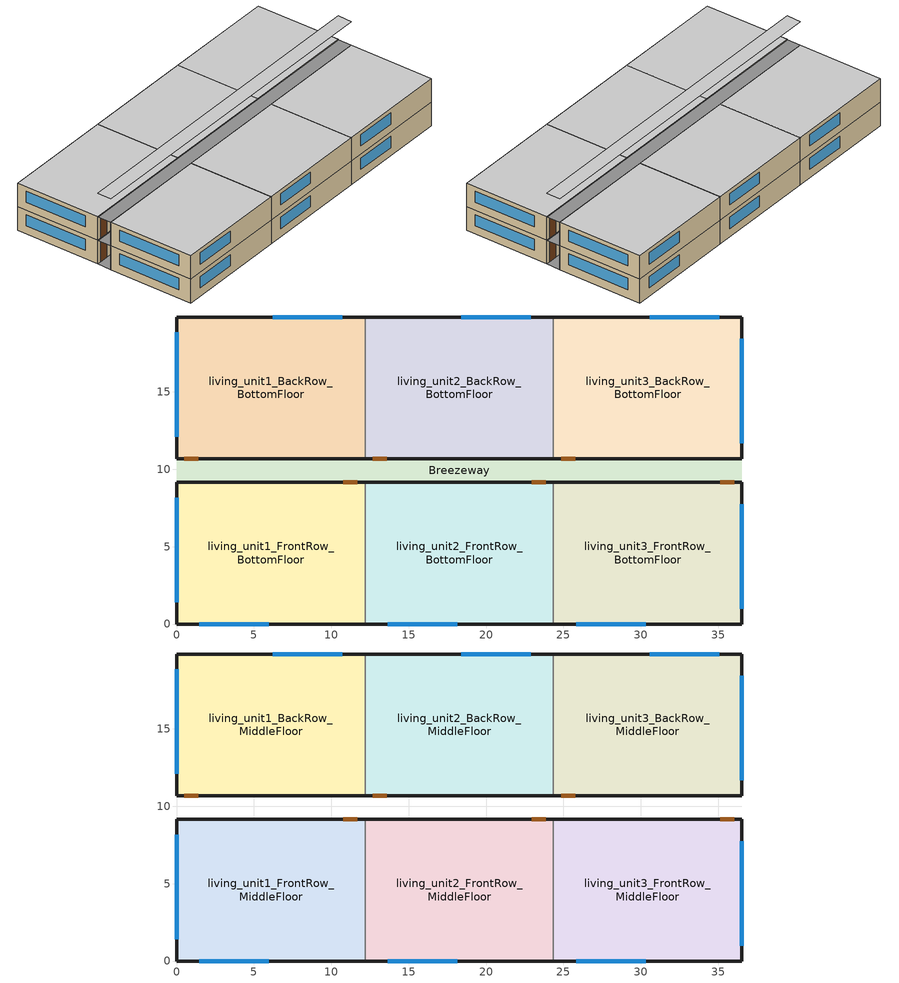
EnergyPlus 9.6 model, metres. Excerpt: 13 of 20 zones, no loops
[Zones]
living_unit1_FrontRow_BottomFloor
 floor outside (Exterior Floor): 12.18,0 0,0 0,9.16 12.18,9.16 z0.15
 wall outside (Exterior Wall): 12.18,9.16 0,9.16 0,0 12.18,0 z0.15:2.74
 wall to living_unit2_FrontRow_BottomFloor (interiorwall): 12.18,0 12.18,9.16 z0.15:2.74
 window (Exterior Window): 1.46,0 5.96,0 / 0,8.16 0,1.41 z1.07:2.29
 door (Exterior Door): 11.68,9.16 10.76,9.16 z0.15:2.29
living_unit2_FrontRow_BottomFloor
 floor outside (Exterior Floor): 24.36,0 12.18,0 12.18,9.16 24.36,9.16 z0.15
 wall outside (Exterior Wall): 12.18,0 24.36,0 / 24.36,9.16 12.18,9.16 z0.15:2.74
 wall to living_unit3_FrontRow_BottomFloor (interiorwall): 24.36,0 24.36,9.16 z0.15:2.74
 window (Exterior Window): 13.64,0 18.14,0 z1.07:2.29
 door (Exterior Door): 23.86,9.16 22.94,9.16 z0.15:2.29
living_unit3_FrontRow_BottomFloor
 floor outside (Exterior Floor): 36.54,0 24.36,0 24.36,9.16 36.54,9.16 z0.15
 wall outside (Exterior Wall): 24.36,0 36.54,0 36.54,9.16 24.36,9.16 z0.15:2.74
 window (Exterior Window): 36.54,1 36.54,7.75 / 25.82,0 30.32,0 z1.07:2.29
 door (Exterior Door): 36.04,9.16 35.12,9.16 z0.15:2.29
living_unit1_BackRow_BottomFloor
 floor outside (Exterior Floor): 12.18,10.68 0,10.68 0,19.84 12.18,19.84 z0.15
 wall outside (Exterior Wall): 12.18,19.84 0,19.84 0,10.68 12.18,10.68 z0.15:2.74
 wall to living_unit2_BackRow_BottomFloor (interiorwall): 12.18,10.68 12.18,19.84 z0.15:2.74
 window (Exterior Window): 10.72,19.84 6.22,19.84 / 0,18.84 0,12.09 z1.07:2.29
 door (Exterior Door): 0.5,10.68 1.41,10.68 z0.15:2.29
living_unit2_BackRow_BottomFloor
 floor outside (Exterior Floor): 24.36,10.68 12.18,10.68 12.18,19.84 24.36,19.84 z0.15
 wall outside (Exterior Wall): 12.18,10.68 24.36,10.68 / 24.36,19.84 12.18,19.84 z0.15:2.74
 wall to living_unit3_BackRow_BottomFloor (interiorwall): 24.36,10.68 24.36,19.84 z0.15:2.74
 window (Exterior Window): 22.9,19.84 18.4,19.84 z1.07:2.29
 door (Exterior Door): 12.68,10.68 13.59,10.68 z0.15:2.29
living_unit3_BackRow_BottomFloor
 floor outside (Exterior Floor): 36.54,10.68 24.36,10.68 24.36,19.84 36.54,19.84 z0.15
 wall outside (Exterior Wall): 24.36,10.68 36.54,10.68 36.54,19.84 24.36,19.84 z0.15:2.74
 window (Exterior Window): 36.54,11.68 36.54,18.43 / 35.08,19.84 30.58,19.84 z1.07:2.29
 door (Exterior Door): 24.86,10.68 25.77,10.68 z0.15:2.29
Breezeway
 floor outside (Exterior Floor): 36.54,9.16 0,9.16 0,10.68 36.54,10.68 z0.15; 36.54,9.16 0,9.16 0,10.68 36.54,10.68 z2.74; 36.54,9.16 0,9.16 0,10.68 36.54,10.68 z5.33
 ceiling to attic (Interior Ceiling): 0,9.16 36.54,9.16 36.54,10.68 0,10.68 z7.92
living_unit1_FrontRow_MiddleFloor
 floor to living_unit1_FrontRow_BottomFloor (ceiling-floor-layer): 12.18,0 0,0 0,9.16 12.18,9.16 z2.74
 wall outside (Exterior Wall): 12.18,9.16 0,9.16 0,0 12.18,0 z2.74:5.33
 wall to living_unit2_FrontRow_MiddleFloor (interiorwall): 12.18,0 12.18,9.16 z2.74:5.33
 window (Exterior Window): 1.46,0 5.96,0 / 0,8.16 0,1.41 z3.66:4.88
 door (Exterior Door): 11.68,9.16 10.76,9.16 z2.74:4.88
 ceiling to living_unit1_FrontRow_TopFloor (ceiling-floor-layer): 0,0 12.18,0 12.18,9.16 0,9.16 z5.33
living_unit2_FrontRow_MiddleFloor
 floor to living_unit2_FrontRow_BottomFloor (ceiling-floor-layer): 24.36,0 12.18,0 12.18,9.16 24.36,9.16 z2.74
 wall outside (Exterior Wall): 12.18,0 24.36,0 / 24.36,9.16 12.18,9.16 z2.74:5.33
 wall to living_unit3_FrontRow_MiddleFloor (interiorwall): 24.36,0 24.36,9.16 z2.74:5.33
 window (Exterior Window): 13.64,0 18.14,0 z3.66:4.88
 door (Exterior Door): 23.86,9.16 22.94,9.16 z2.74:4.88
 ceiling to living_unit2_FrontRow_TopFloor (ceiling-floor-layer): 12.18,0 24.36,0 24.36,9.16 12.18,9.16 z5.33
living_unit3_FrontRow_MiddleFloor
 floor to living_unit3_FrontRow_BottomFloor (ceiling-floor-layer): 36.54,0 24.36,0 24.36,9.16 36.54,9.16 z2.74
 wall outside (Exterior Wall): 24.36,0 36.54,0 36.54,9.16 24.36,9.16 z2.74:5.33
 window (Exterior Window): 36.54,1 36.54,7.75 / 25.82,0 30.32,0 z3.66:4.88
 door (Exterior Door): 36.04,9.16 35.12,9.16 z2.74:4.88
 ceiling to living_unit3_FrontRow_TopFloor (ceiling-floor-layer): 24.36,0 36.54,0 36.54,9.16 24.36,9.16 z5.33
living_unit1_BackRow_MiddleFloor
 floor to living_unit1_BackRow_BottomFloor (ceiling-floor-layer): 12.18,10.68 0,10.68 0,19.84 12.18,19.84 z2.74
 wall outside (Exterior Wall): 12.18,19.84 0,19.84 0,10.68 12.18,10.68 z2.74:5.33
 wall to living_unit2_BackRow_MiddleFloor (interiorwall): 12.18,10.68 12.18,19.84 z2.74:5.33
 window (Exterior Window): 10.72,19.84 6.22,19.84 / 0,18.84 0,12.09 z3.66:4.88
 door (Exterior Door): 0.5,10.68 1.41,10.68 z2.74:4.88
 ceiling to living_unit1_BackRow_TopFloor (ceiling-floor-layer): 0,10.68 12.18,10.68 12.18,19.84 0,19.84 z5.33
living_unit2_BackRow_MiddleFloor
 floor to living_unit2_BackRow_BottomFloor (ceiling-floor-layer): 24.36,10.68 12.18,10.68 12.18,19.84 24.36,19.84 z2.74
 wall outside (Exterior Wall): 12.18,10.68 24.36,10.68 / 24.36,19.84 12.18,19.84 z2.74:5.33
 wall to living_unit3_BackRow_MiddleFloor (interiorwall): 24.36,10.68 24.36,19.84 z2.74:5.33
 window (Exterior Window): 22.9,19.84 18.4,19.84 z3.66:4.88
 door (Exterior Door): 12.68,10.68 13.59,10.68 z2.74:4.88
 ceiling to living_unit2_BackRow_TopFloor (ceiling-floor-layer): 12.18,10.68 24.36,10.68 24.36,19.84 12.18,19.84 z5.33
living_unit3_BackRow_MiddleFloor
 floor to living_unit3_BackRow_BottomFloor (ceiling-floor-layer): 36.54,10.68 24.36,10.68 24.36,19.84 36.54,19.84 z2.74
 wall outside (Exterior Wall): 24.36,10.68 36.54,10.68 36.54,19.84 24.36,19.84 z2.74:5.33
 window (Exterior Window): 36.54,11.68 36.54,18.43 / 35.08,19.84 30.58,19.84 z3.66:4.88
 door (Exterior Door): 24.86,10.68 25.77,10.68 z2.74:4.88
 ceiling to living_unit3_BackRow_TopFloor (ceiling-floor-layer): 24.36,10.68 36.54,10.68 36.54,19.84 24.36,19.84 z5.33
[Building]
US+MF+CZ7+oilfurnace+slab+IECC_2021: North Axis=0; Terrain=Suburbs; Loads Convergence Tolerance Value=0.04; Temperature Convergence Tolerance Value=0.4; Solar Distribution=FullExterior; Maximum Number of Warmup Days=25; Minimum Number of Warmup Days=6
[Site:Location]
International Falls Intl Ap_MN_USA Design_Conditions: Latitude=48.57; Longitude=-93.4; Time Zone=-6; Elevation=359
[SizingPeriod:DesignDay] Day of Month=21; DryBulb Temperature Range Modifier Type=DefaultMultipliers; Humidity Condition Type=Wetbulb; Barometric Pressure=97086; Rain Indicator=No; Snow Indicator=No; Daylight Saving Time Indicator=No
Name | Month | Day Type | Maximum DryBulb Temperature | Daily DryBulb Temperature Range | Wetbulb or DewPoint at Maximum DryBulb | Wind Speed | Wind Direction | Solar Model Indicator | Sky Clearness | ASHRAE Clear Sky Optical Depth for Beam Irradiance taub | ASHRAE Clear Sky Optical Depth for Diffuse Irradiance taud
International Falls Intl Ap Ann Htg 99.6% Condns DB | 1 | WinterDesignDay | -32.7 | 0 | -32.7 | 2.4 | 210 | ASHRAEClearSky | 0
International Falls Intl Ap Ann Clg .4% Condns DB=>MWB | 7 | SummerDesignDay | 30.1 | 12.4 | 21.1 | 4.7 | 200 | ASHRAETau |  | 0.405 | 2.2
[Site:WaterMainsTemperature]
Calculation Method=Correlation; Annual Average Outdoor Air Temperature=3.29167; Maximum Difference In Monthly Average Outdoor Air Temperatures=36.6
[Material]
Name | Roughness | Thickness | Conductivity | Density | Specific Heat | Thermal Absorptance | Solar Absorptance | Visible Absorptance
sheathing_consol_layer | Rough | 0.031115 | 0.035329 | 20.1 | 1465.415
ceil_consol_layer | Rough | 0.566491 | 0.0617176 | 41.9286 | 776.251
floor_consol_layer | Rough | 0.000254 | 12.9895 | 55.074 | 916.9311
wall_consol_layer | Rough | 0.1397 | 0.057165 | 120.801 | 1036.26
syn_stucco | MediumSmooth | 0.003048 | 0.0865 | 400 | 878.64
Drywall_1/2in | MediumSmooth | 0.0127 | 0.16009 | 800.923 | 1087.84
OSB_5/8in | MediumSmooth | 0.015875 | 0.1163 | 544.627 | 1213.36
OSB_7/16in | MediumSmooth | 0.0111125 | 0.1163 | 544.627 | 1213.36
Plywood_3/4in | Rough | 0.01905 | 0.115458 | 544.68 | 674.54 | 0.9 | 0.7 | 0.7
Lumber_2x4 | Rough | 0.0890016 | 0.115458 | 512.64 | 767.58 | 0.9 | 0.7 | 0.7
Carpet_n_pad | MediumSmooth | 0.0254001 | 0.0601314 | 32.0369 | 836.8 | 0.9 | 0.7 | 0.7
door_const | Smooth | 0.0422696 | 0.0720096 | 512.64 | 767.58
[WindowMaterial:SimpleGlazingSystem]
Glass: UFactor=1.70358; Solar Heat Gain Coefficient=0.3344; Visible Transmittance=0.88
[WindowMaterial:Blind]
int_blind: Slat Orientation=Horizontal; Slat Width=0.025; Slat Separation=0.01875; Slat Thickness=0.001; Slat Angle=45; Slat Conductivity=221; Slat Beam Solar Transmittance=0; Front Side Slat Beam Solar Reflectance=0.5; Back Side Slat Beam Solar Reflectance=0.5; Slat Diffuse Solar Transmittance=0; Front Side Slat Diffuse Solar Reflectance=0.5; Back Side Slat Diffuse Solar Reflectance=0.5; Slat Beam Visible Transmittance=0; Front Side Slat Beam Visible Reflectance=0.5; Back Side Slat Beam Visible Reflectance=0.5; Slat Diffuse Visible Transmittance=0; Front Side Slat Diffuse Visible Reflectance=0.5; Back Side Slat Diffuse Visible Reflectance=0.5; Slat Infrared Hemispherical Transmittance=0; Front Side Slat Infrared Hemispherical Emissivity=0.9; Back Side Slat Infrared Hemispherical Emissivity=0.9; Blind to Glass Distance=0.05; Blind Top Opening Multiplier=0.5; Blind Bottom Opening Multiplier=0.5; Blind Left Side Opening Multiplier=0.5; Blind Right Side Opening Multiplier=0.5
[Construction]
Exterior Wall: syn_stucco, sheathing_consol_layer, OSB_7/16in, wall_consol_layer, Drywall_1/2in
ceiling-floor-layer: Lumber_2x4
Exterior Floor: floor_consol_layer, Plywood_3/4in, Carpet_n_pad
Interior Ceiling: ceil_consol_layer, Drywall_1/2in
interiorwall: Drywall_1/2in, OSB_5/8in, Drywall_1/2in
Exterior Window: Glass
Exterior Door: door_const
window_w_blinds: Glass, int_blind
[Zone] Multiplier=1
Breezeway; living_unit1_FrontRow_BottomFloor; living_unit2_FrontRow_BottomFloor; living_unit3_FrontRow_BottomFloor; living_unit1_BackRow_BottomFloor; living_unit2_BackRow_BottomFloor; living_unit3_BackRow_BottomFloor; living_unit1_FrontRow_MiddleFloor; living_unit2_FrontRow_MiddleFloor; living_unit3_FrontRow_MiddleFloor; living_unit1_BackRow_MiddleFloor; living_unit2_BackRow_MiddleFloor; living_unit3_BackRow_MiddleFloor
[WindowShadingControl] Shading Type=InteriorBlind; Construction with Shading=window_w_blinds; Shading Control Type=OnIfScheduleAllows; Schedule=shading_2012iecc; Shading Control Is Scheduled=Yes; Glare Control Is Active=No; Multiple Surface Control Type=Sequential
Name | Zone | Fenestration Surface 1 | Fenestration Surface 2 | Fenestration Surface 3
Shades-living_unit1_FRONTROW_BOTTOMFLOOR | LIVING_UNIT1_FRONTROW_BOTTOMFLOOR | Window_ldf_unit1_FrontRow_BottomFloor
Shades-living_unit2_FRONTROW_BOTTOMFLOOR | LIVING_UNIT2_FRONTROW_BOTTOMFLOOR | Window_ldf_unit2_FrontRow_BottomFloor
Shades-living_unit3_FRONTROW_BOTTOMFLOOR | LIVING_UNIT3_FRONTROW_BOTTOMFLOOR | Window_sdr_unit3_FrontRow_BottomFloor | Window_sdl_unit3_FrontRow_BottomFloor | Window_ldf_unit3_FrontRow_BottomFloor
Shades-living_unit1_BACKROW_BOTTOMFLOOR | LIVING_UNIT1_BACKROW_BOTTOMFLOOR | Window_ldb_unit1_BackRow_BottomFloor
Shades-living_unit2_BACKROW_BOTTOMFLOOR | LIVING_UNIT2_BACKROW_BOTTOMFLOOR | Window_ldb_unit2_BackRow_BottomFloor
Shades-living_unit3_BACKROW_BOTTOMFLOOR | LIVING_UNIT3_BACKROW_BOTTOMFLOOR | Window_sdr_unit3_BackRow_BottomFloor | Window_sdl_unit3_BackRow_BottomFloor | Window_ldb_unit3_BackRow_BottomFloor
Shades-living_unit1_FRONTROW_MIDDLEFLOOR | LIVING_UNIT1_FRONTROW_MIDDLEFLOOR | Window_ldf_unit1_FrontRow_MiddleFloor
Shades-living_unit2_FRONTROW_MIDDLEFLOOR | LIVING_UNIT2_FRONTROW_MIDDLEFLOOR | Window_ldf_unit2_FrontRow_MiddleFloor
Shades-living_unit3_FrontRow_MiddleFloor | LIVING_UNIT3_FrontRow_MiddleFloor | Window_sdr_unit3_FrontRow_MiddleFloor | Window_sdl_unit3_FrontRow_MiddleFloor | Window_ldf_unit3_FrontRow_MiddleFloor
Shades-living_unit1_BackRow_MiddleFloor | LIVING_UNIT1_BackRow_MiddleFloor | Window_ldb_unit1_BackRow_MiddleFloor
Shades-living_unit2_BackRow_MiddleFloor | LIVING_UNIT2_BackRow_MiddleFloor | Window_ldb_unit2_BackRow_MiddleFloor
Shades-living_unit3_BackRow_MiddleFloor | LIVING_UNIT3_BackRow_MiddleFloor | Window_sdr_unit3_BackRow_MiddleFloor | Window_sdl_unit3_BackRow_MiddleFloor | Window_ldb_unit3_BackRow_MiddleFloor
[Shading:Overhang] Height above Window or Door=0; Tilt Angle from WindowDoor=90; Left extension from WindowDoor Width=0; Right extension from WindowDoor Width=0; Depth=0.01
Name | Window or Door
Overhang_ldf_unit1_FrontRow_BottomFloor | Window_ldf_unit1_FrontRow_BottomFloor
Overhang_ldf_unit2_FrontRow_BottomFloor | Window_ldf_unit2_FrontRow_BottomFloor
Overhang_sdr_unit3_FrontRow_BottomFloor | Window_sdr_unit3_FrontRow_BottomFloor
Overhang_sdl_unit3_FrontRow_BottomFloor | Window_sdl_unit3_FrontRow_BottomFloor
Overhang_ldf_unit3_FrontRow_BottomFloor | Window_ldf_unit3_FrontRow_BottomFloor
Overhang_ldb_unit1_BackRow_BottomFloor | Window_ldb_unit1_BackRow_BottomFloor
Overhang_ldb_unit2_BackRow_BottomFloor | Window_ldb_unit2_BackRow_BottomFloor
Overhang_sdr_unit3_BackRow_BottomFloor | Window_sdr_unit3_BackRow_BottomFloor
Overhang_sdl_unit3_BackRow_BottomFloor | Window_sdl_unit3_BackRow_BottomFloor
Overhang_ldb_unit3_BackRow_BottomFloor | Window_ldb_unit3_BackRow_BottomFloor
Overhang_ldf_unit1_FrontRow_MiddleFloor | Window_ldf_unit1_FrontRow_MiddleFloor
Overhang_ldf_unit2_FrontRow_MiddleFloor | Window_ldf_unit2_FrontRow_MiddleFloor
Overhang_sdr_unit3_FrontRow_MiddleFloor | Window_sdr_unit3_FrontRow_MiddleFloor
Overhang_sdl_unit3_FrontRow_MiddleFloor | Window_sdl_unit3_FrontRow_MiddleFloor
Overhang_ldf_unit3_FrontRow_MiddleFloor | Window_ldf_unit3_FrontRow_MiddleFloor
Overhang_ldb_unit1_BackRow_MiddleFloor | Window_ldb_unit1_BackRow_MiddleFloor
Overhang_ldb_unit2_BackRow_MiddleFloor | Window_ldb_unit2_BackRow_MiddleFloor
Overhang_sdr_unit3_BackRow_MiddleFloor | Window_sdr_unit3_BackRow_MiddleFloor
Overhang_sdl_unit3_BackRow_MiddleFloor | Window_sdl_unit3_BackRow_MiddleFloor
Overhang_ldb_unit3_BackRow_MiddleFloor | Window_ldb_unit3_BackRow_MiddleFloor
Overhang_ldf_unit1_FrontRow_TopFloor | Window_ldf_unit1_FrontRow_TopFloor
Overhang_ldf_unit2_FrontRow_TopFloor | Window_ldf_unit2_FrontRow_TopFloor
Overhang_sdr_unit3_FrontRow_TopFloor | Window_sdr_unit3_FrontRow_TopFloor
Overhang_sdl_unit3_FrontRow_TopFloor | Window_sdl_unit3_FrontRow_TopFloor
Overhang_ldf_unit3_FrontRow_TopFloor | Window_ldf_unit3_FrontRow_TopFloor
Overhang_ldb_unit1_BackRow_TopFloor | Window_ldb_unit1_BackRow_TopFloor
Overhang_ldb_unit2_BackRow_TopFloor | Window_ldb_unit2_BackRow_TopFloor
Overhang_sdr_unit3_BackRow_TopFloor | Window_sdr_unit3_BackRow_TopFloor
Overhang_sdl_unit3_BackRow_TopFloor | Window_sdl_unit3_BackRow_TopFloor
Overhang_ldb_unit3_BackRow_TopFloor | Window_ldb_unit3_BackRow_TopFloor
[GroundHeatTransfer:Control]
gtp_control: Run Basement Preprocessor=no; Run Slab Preprocessor=yes
[GroundHeatTransfer:Slab:Materials]
NMAT Number of materials=2; ALBEDO Surface Albedo No Snow=0.16; ALBEDO Surface Albedo Snow=0.4; EPSLW Surface Emissivity No Snow=0.9; EPSLW Surface Emissivity Snow=0.9; Z0 Surface Roughness No Snow=0.75; Z0 Surface Roughness Snow=0.05; HIN Indoor HConv Downward Flow=6; HIN Indoor HConv Upward=9
[GroundHeatTransfer:Slab:MatlProps]
RHO Slab Material density=2300; RHO Soil Density=1200; CP Slab CP=650; CP Soil CP=1200; TCON Slab k=0.9; TCON Soil k=1
[GroundHeatTransfer:Slab:BoundConds]
EVTR Is surface evapotranspiration modeled=FALSE; FIXBC is the lower boundary at a fixed temperature=TRUE; TDEEPin=10; USRHflag Is the ground surface h specified by the user=FALSE
[GroundHeatTransfer:Slab:BldgProps]
IYRS Number of years to iterate=10; Shape Slab shape=0; HBLDG Building height=4; TIN1 January Indoor Average Temperature Setpoint=22.22; TIN2 February Indoor Average Temperature Setpoint=22.22; TIN3 March Indoor Average Temperature Setpoint=22.22; TIN4 April Indoor Average Temperature Setpoint=22.22; TIN5 May Indoor Average Temperature Setpoint=22.22; TIN6 June Indoor Average Temperature Setpoint=23.88; TIN7 July Indoor Average Temperature Setpoint=23.88; TIN8 August Indoor Average Temperature Setpoint=23.88; TIN9 September Indoor Average Temperature Setpoint=23.88; TIN10 October Indoor Average Temperature Setpoint=22.22; TIN11 November Indoor Average Temperature Setpoint=22.22; TIN12 December Indoor Average Temperature Setpoint=22.22; TINAmp Daily Indoor sine wave variation amplitude=0; ConvTol Convergence Tolerance=0.1
[GroundHeatTransfer:Slab:Insulation]
RINS R value of under slab insulation=0; DINS Width of strip of under slab insulation=0; RVINS R value of vertical insulation=1.761; ZVINS Depth of vertical insulation=0.6; IVINS Flag Is there vertical insulation=1
[GroundHeatTransfer:Slab:EquivalentSlab]
APRatio The area to perimeter ratio for this slab=2.61305; SLABDEPTH Thickness of slab on grade=0.1; CLEARANCE Distance from edge of slab to domain edge=15; ZCLEARANCE Distance from bottom of slab to domain bottom=15
[GroundHeatTransfer:Basement:SimParameters]
F Multiplier for the ADI solution=0.1; IYRS Maximum number of yearly iterations=15
[GroundHeatTransfer:Basement:MatlProps]
NMAT Number of materials in this domain=6; Density for Foundation Wall=2243; density for Floor Slab=2243; density for Ceiling=311; density for Soil=1500; density for Gravel=2000; density for Wood=449; Specific heat for foundation wall=880; Specific heat for floor slab=880; Specific heat for ceiling=1530; Specific heat for soil=840; Specific heat for gravel=720; Specific heat for wood=1530; Thermal conductivity for foundation wall=1.4; Thermal conductivity for floor slab=1.4; Thermal conductivity for ceiling=0.09; thermal conductivity for soil=1.1; thermal conductivity for gravel=1.9; thermal conductivity for wood=0.12
[GroundHeatTransfer:Basement:Insulation]
REXT R Value of any exterior insulation=1.761e-05; INSFULL Flag Is the wall fully insulated=True
[GroundHeatTransfer:Basement:SurfaceProps]
ALBEDO Surface albedo for No snow conditions=0.16; ALBEDO Surface albedo for snow conditions=0.4; EPSLN Surface emissivity No Snow=0.94; EPSLN Surface emissivity with Snow=0.86; VEGHT Surface roughness No snow conditions=6; VEGHT Surface roughness Snow conditions=0.25; PET Flag Potential evapotranspiration on=False
[GroundHeatTransfer:Basement:BldgData]
DWALL Wall thickness=0.2; DSLAB Floor slab thickness=0.243828; DGRAVXY Width of gravel pit beside basement wall=0.3; DGRAVZN Gravel depth extending above the floor slab=0.2; DGRAVZP Gravel depth below the floor slab=0.1
[GroundHeatTransfer:Basement:Interior]
COND Flag Is the basement conditioned=True; HIN Downward convection only heat transfer coefficient=0.92; HIN Upward convection only heat transfer coefficient=4.04; HIN Horizontal convection only heat transfer coefficient=3.08; HIN Downward combined convection and radiation heat transfer coefficient=6.13; HIN Upward combined convection and radiation heat transfer coefficient=9.26; HIN Horizontal combined convection and radiation heat transfer coefficient=8.29
[GroundHeatTransfer:Basement:ComBldg]
January average temperature=21; February average temperature=21; March average temperature=21; April average temperature=21; May average temperature=24; June average temperature=24; July average temperature=24; August average temperature=24; September average temperature=24; October average temperature=24; November average temperature=21; December average temperature=21; Daily variation sine wave amplitude=21
[GroundHeatTransfer:Basement:EquivSlab]
APRatio The area to perimeter ratio for this slab=2.61305; EquivSizing Flag=True
[GroundHeatTransfer:Basement:EquivAutoGrid]
CLEARANCE Distance from outside of wall to edge of 3D ground domain=15; SlabDepth Thickness of the floor slab=0.1; BaseDepth Depth of the basement wall below grade=1.21914
[People] Number of People Schedule=Occupancy; Number of People Calculation Method=People; Number of People=2; Fraction Radiant=0; Sensible Heat Fraction=autocalculate; Activity Level Schedule=activity_sch; Enable ASHRAE 55 Comfort Warnings=No; Mean Radiant Temperature Calculation Type=ZoneAveraged
Name | Zone or ZoneList or Space or SpaceList
people_unit1_FrontRow_BottomFloor | living_unit1_FrontRow_BottomFloor
people_unit2_FrontRow_BottomFloor | living_unit2_FrontRow_BottomFloor
people_unit3_FrontRow_BottomFloor | living_unit3_FrontRow_BottomFloor
people_unit1_BackRow_BottomFloor | living_unit1_BackRow_BottomFloor
people_unit2_BackRow_BottomFloor | living_unit2_BackRow_BottomFloor
people_unit3_BackRow_BottomFloor | living_unit3_BackRow_BottomFloor
people_unit1_FrontRow_MiddleFloor | living_unit1_FrontRow_MiddleFloor
people_unit2_FrontRow_MiddleFloor | living_unit2_FrontRow_MiddleFloor
people_unit3_FrontRow_MiddleFloor | living_unit3_FrontRow_MiddleFloor
people_unit1_BackRow_MiddleFloor | living_unit1_BackRow_MiddleFloor
people_unit2_BackRow_MiddleFloor | living_unit2_BackRow_MiddleFloor
people_unit3_BackRow_MiddleFloor | living_unit3_BackRow_MiddleFloor
[Lights] Schedule=InteriorLightingHE; Design Level Calculation Method=Watts/Area; Return Air Fraction=0; Fraction Radiant=0.6; Fraction Visible=0.2; Fraction Replaceable=0
Name | Zone or ZoneList or Space or SpaceList | Watts per Zone Floor Area
Living Hardwired Lighting1_FrontRow_BottomFloor | living_unit1_FrontRow_BottomFloor | 1.26452
Living Plug-in Lighting1_FrontRow_BottomFloor | living_unit1_FrontRow_BottomFloor | 0.575035
Living Hardwired Lighting2_FrontRow_BottomFloor | living_unit2_FrontRow_BottomFloor | 1.26452
Living Plug-in Lighting2_FrontRow_BottomFloor | living_unit2_FrontRow_BottomFloor | 0.575035
Living Hardwired Lighting3_FrontRow_BottomFloor | living_unit3_FrontRow_BottomFloor | 1.26452
Living Plug-in Lighting3_FrontRow_BottomFloor | living_unit3_FrontRow_BottomFloor | 0.575035
Living Hardwired Lighting1_BackRow_BottomFloor | living_unit1_BackRow_BottomFloor | 1.26452
Living Plug-in Lighting1_BackRow_BottomFloor | living_unit1_BackRow_BottomFloor | 0.575035
Living Hardwired Lighting2_BackRow_BottomFloor | living_unit2_BackRow_BottomFloor | 1.26452
Living Plug-in Lighting2_BackRow_BottomFloor | living_unit2_BackRow_BottomFloor | 0.575035
Living Hardwired Lighting3_BackRow_BottomFloor | living_unit3_BackRow_BottomFloor | 1.26452
Living Plug-in Lighting3_BackRow_BottomFloor | living_unit3_BackRow_BottomFloor | 0.575035
Living Hardwired Lighting1_FrontRow_MiddleFloor | living_unit1_FrontRow_MiddleFloor | 1.26452
Living Plug-in Lighting1_FrontRow_MiddleFloor | living_unit1_FrontRow_MiddleFloor | 0.575035
Living Hardwired Lighting2_FrontRow_MiddleFloor | living_unit2_FrontRow_MiddleFloor | 1.26452
Living Plug-in Lighting2_FrontRow_MiddleFloor | living_unit2_FrontRow_MiddleFloor | 0.575035
Living Hardwired Lighting3_FrontRow_MiddleFloor | living_unit3_FrontRow_MiddleFloor | 1.26452
Living Plug-in Lighting3_FrontRow_MiddleFloor | living_unit3_FrontRow_MiddleFloor | 0.575035
Living Hardwired Lighting1_BackRow_MiddleFloor | living_unit1_BackRow_MiddleFloor | 1.26452
Living Plug-in Lighting1_BackRow_MiddleFloor | living_unit1_BackRow_MiddleFloor | 0.575035
Living Hardwired Lighting2_BackRow_MiddleFloor | living_unit2_BackRow_MiddleFloor | 1.26452
Living Plug-in Lighting2_BackRow_MiddleFloor | living_unit2_BackRow_MiddleFloor | 0.575035
Living Hardwired Lighting3_BackRow_MiddleFloor | living_unit3_BackRow_MiddleFloor | 1.26452
Living Plug-in Lighting3_BackRow_MiddleFloor | living_unit3_BackRow_MiddleFloor | 0.575035
[ElectricEquipment]
Name | Zone or ZoneList or Space or SpaceList | Schedule | Design Level Calculation Method | Design Level | Fraction Latent | Fraction Radiant | Fraction Lost | EndUse Subcategory | Watts per Zone Floor Area
dishwasher1_FrontRow_BottomFloor | living_unit1_FrontRow_BottomFloor | DishWasher | EquipmentLevel | 54.7543 | 0.15 | 0.6 | 0.25 | dishwasher
refrigerator1_FrontRow_BottomFloor | living_unit1_FrontRow_BottomFloor | Refrigerator | EquipmentLevel | 91.0576 | 0 | 1 | 0 | refrigerator
clotheswasher1_FrontRow_BottomFloor | living_unit1_FrontRow_BottomFloor | ClothesWasher | EquipmentLevel | 23.732 | 0 | 0.8 | 0.2 | clotheswasher
electric_dryer1_FrontRow_BottomFloor | living_unit1_FrontRow_BottomFloor | ClothesDryer | EquipmentLevel | 177.596 | 0.05 | 0.15 | 0.8 | electric_dryer
electric_range1_FrontRow_BottomFloor | living_unit1_FrontRow_BottomFloor | CookingRange | EquipmentLevel | 206.727 | 0.3 | 0.4 | 0.3 | electric_range
television1_FrontRow_BottomFloor | living_unit1_FrontRow_BottomFloor | InteriorLighting | EquipmentLevel | 0 | 0 | 1 | 0 | television
electric_mels1_FrontRow_BottomFloor | living_unit1_FrontRow_BottomFloor | MiscPlugLoad | EquipmentLevel | 440.553 | 0.06 | 0.69 | 0.25 | electric_mels
IECC_Adj1_FrontRow_BottomFloor | living_unit1_FrontRow_BottomFloor | MiscPlugLoad | Watts/Area |  | 0.062439 | 0.411909 | 0.251045 | IECC_adj | 0.262109
dishwasher2_FrontRow_BottomFloor | living_unit2_FrontRow_BottomFloor | DishWasher | EquipmentLevel | 54.7543 | 0.15 | 0.6 | 0.25 | dishwasher
refrigerator2_FrontRow_BottomFloor | living_unit2_FrontRow_BottomFloor | Refrigerator | EquipmentLevel | 91.0576 | 0 | 1 | 0 | refrigerator
clotheswasher2_FrontRow_BottomFloor | living_unit2_FrontRow_BottomFloor | ClothesWasher | EquipmentLevel | 23.732 | 0 | 0.8 | 0.2 | clotheswasher
electric_dryer2_FrontRow_BottomFloor | living_unit2_FrontRow_BottomFloor | ClothesDryer | EquipmentLevel | 177.596 | 0.05 | 0.15 | 0.8 | electric_dryer
electric_range2_FrontRow_BottomFloor | living_unit2_FrontRow_BottomFloor | CookingRange | EquipmentLevel | 206.727 | 0.3 | 0.4 | 0.3 | electric_range
television2_FrontRow_BottomFloor | living_unit2_FrontRow_BottomFloor | InteriorLighting | EquipmentLevel | 0 | 0 | 1 | 0 | television
electric_mels2_FrontRow_BottomFloor | living_unit2_FrontRow_BottomFloor | MiscPlugLoad | EquipmentLevel | 440.553 | 0.06 | 0.69 | 0.25 | electric_mels
IECC_Adj2_FrontRow_BottomFloor | living_unit2_FrontRow_BottomFloor | MiscPlugLoad | Watts/Area |  | 0.062439 | 0.411909 | 0.251045 | IECC_adj | 0.262109
dishwasher3_FrontRow_BottomFloor | living_unit3_FrontRow_BottomFloor | DishWasher | EquipmentLevel | 54.7543 | 0.15 | 0.6 | 0.25 | dishwasher
refrigerator3_FrontRow_BottomFloor | living_unit3_FrontRow_BottomFloor | Refrigerator | EquipmentLevel | 91.0576 | 0 | 1 | 0 | refrigerator
clotheswasher3_FrontRow_BottomFloor | living_unit3_FrontRow_BottomFloor | ClothesWasher | EquipmentLevel | 23.732 | 0 | 0.8 | 0.2 | clotheswasher
electric_dryer3_FrontRow_BottomFloor | living_unit3_FrontRow_BottomFloor | ClothesDryer | EquipmentLevel | 177.596 | 0.05 | 0.15 | 0.8 | electric_dryer
electric_range3_FrontRow_BottomFloor | living_unit3_FrontRow_BottomFloor | CookingRange | EquipmentLevel | 206.727 | 0.3 | 0.4 | 0.3 | electric_range
television3_FrontRow_BottomFloor | living_unit3_FrontRow_BottomFloor | InteriorLighting | EquipmentLevel | 0 | 0 | 1 | 0 | television
electric_mels3_FrontRow_BottomFloor | living_unit3_FrontRow_BottomFloor | MiscPlugLoad | EquipmentLevel | 440.553 | 0.06 | 0.69 | 0.25 | electric_mels
IECC_Adj3_FrontRow_BottomFloor | living_unit3_FrontRow_BottomFloor | MiscPlugLoad | Watts/Area |  | 0.062439 | 0.411909 | 0.251045 | IECC_adj | 0.262109
dishwasher1_BackRow_BottomFloor | living_unit1_BackRow_BottomFloor | DishWasher | EquipmentLevel | 54.7543 | 0.15 | 0.6 | 0.25 | dishwasher
refrigerator1_BackRow_BottomFloor | living_unit1_BackRow_BottomFloor | Refrigerator | EquipmentLevel | 91.0576 | 0 | 1 | 0 | refrigerator
clotheswasher1_BackRow_BottomFloor | living_unit1_BackRow_BottomFloor | ClothesWasher | EquipmentLevel | 23.732 | 0 | 0.8 | 0.2 | clotheswasher
electric_dryer1_BackRow_BottomFloor | living_unit1_BackRow_BottomFloor | ClothesDryer | EquipmentLevel | 177.596 | 0.05 | 0.15 | 0.8 | electric_dryer
electric_range1_BackRow_BottomFloor | living_unit1_BackRow_BottomFloor | CookingRange | EquipmentLevel | 206.727 | 0.3 | 0.4 | 0.3 | electric_range
television1_BackRow_BottomFloor | living_unit1_BackRow_BottomFloor | InteriorLighting | EquipmentLevel | 0 | 0 | 1 | 0 | television
electric_mels1_BackRow_BottomFloor | living_unit1_BackRow_BottomFloor | MiscPlugLoad | EquipmentLevel | 440.553 | 0.06 | 0.69 | 0.25 | electric_mels
IECC_Adj1_BackRow_BottomFloor | living_unit1_BackRow_BottomFloor | MiscPlugLoad | Watts/Area |  | 0.062439 | 0.411909 | 0.251045 | IECC_adj | 0.262109
dishwasher2_BackRow_BottomFloor | living_unit2_BackRow_BottomFloor | DishWasher | EquipmentLevel | 54.7543 | 0.15 | 0.6 | 0.25 | dishwasher
refrigerator2_BackRow_BottomFloor | living_unit2_BackRow_BottomFloor | Refrigerator | EquipmentLevel | 91.0576 | 0 | 1 | 0 | refrigerator
clotheswasher2_BackRow_BottomFloor | living_unit2_BackRow_BottomFloor | ClothesWasher | EquipmentLevel | 23.732 | 0 | 0.8 | 0.2 | clotheswasher
electric_dryer2_BackRow_BottomFloor | living_unit2_BackRow_BottomFloor | ClothesDryer | EquipmentLevel | 177.596 | 0.05 | 0.15 | 0.8 | electric_dryer
electric_range2_BackRow_BottomFloor | living_unit2_BackRow_BottomFloor | CookingRange | EquipmentLevel | 206.727 | 0.3 | 0.4 | 0.3 | electric_range
television2_BackRow_BottomFloor | living_unit2_BackRow_BottomFloor | InteriorLighting | EquipmentLevel | 0 | 0 | 1 | 0 | television
electric_mels2_BackRow_BottomFloor | living_unit2_BackRow_BottomFloor | MiscPlugLoad | EquipmentLevel | 440.553 | 0.06 | 0.69 | 0.25 | electric_mels
IECC_Adj2_BackRow_BottomFloor | living_unit2_BackRow_BottomFloor | MiscPlugLoad | Watts/Area |  | 0.062439 | 0.411909 | 0.251045 | IECC_adj | 0.262109
dishwasher3_BackRow_BottomFloor | living_unit3_BackRow_BottomFloor | DishWasher | EquipmentLevel | 54.7543 | 0.15 | 0.6 | 0.25 | dishwasher
refrigerator3_BackRow_BottomFloor | living_unit3_BackRow_BottomFloor | Refrigerator | EquipmentLevel | 91.0576 | 0 | 1 | 0 | refrigerator
clotheswasher3_BackRow_BottomFloor | living_unit3_BackRow_BottomFloor | ClothesWasher | EquipmentLevel | 23.732 | 0 | 0.8 | 0.2 | clotheswasher
electric_dryer3_BackRow_BottomFloor | living_unit3_BackRow_BottomFloor | ClothesDryer | EquipmentLevel | 177.596 | 0.05 | 0.15 | 0.8 | electric_dryer
electric_range3_BackRow_BottomFloor | living_unit3_BackRow_BottomFloor | CookingRange | EquipmentLevel | 206.727 | 0.3 | 0.4 | 0.3 | electric_range
television3_BackRow_BottomFloor | living_unit3_BackRow_BottomFloor | InteriorLighting | EquipmentLevel | 0 | 0 | 1 | 0 | television
electric_mels3_BackRow_BottomFloor | living_unit3_BackRow_BottomFloor | MiscPlugLoad | EquipmentLevel | 440.553 | 0.06 | 0.69 | 0.25 | electric_mels
IECC_Adj3_BackRow_BottomFloor | living_unit3_BackRow_BottomFloor | MiscPlugLoad | Watts/Area |  | 0.062439 | 0.411909 | 0.251045 | IECC_adj | 0.262109
dishwasher1_FrontRow_MiddleFloor | living_unit1_FrontRow_MiddleFloor | DishWasher | EquipmentLevel | 54.7543 | 0.15 | 0.6 | 0.25 | dishwasher
refrigerator1_FrontRow_MiddleFloor | living_unit1_FrontRow_MiddleFloor | Refrigerator | EquipmentLevel | 91.0576 | 0 | 1 | 0 | refrigerator
clotheswasher1_FrontRow_MiddleFloor | living_unit1_FrontRow_MiddleFloor | ClothesWasher | EquipmentLevel | 23.732 | 0 | 0.8 | 0.2 | clotheswasher
electric_dryer1_FrontRow_MiddleFloor | living_unit1_FrontRow_MiddleFloor | ClothesDryer | EquipmentLevel | 177.596 | 0.05 | 0.15 | 0.8 | electric_dryer
electric_range1_FrontRow_MiddleFloor | living_unit1_FrontRow_MiddleFloor | CookingRange | EquipmentLevel | 206.727 | 0.3 | 0.4 | 0.3 | electric_range
television1_FrontRow_MiddleFloor | living_unit1_FrontRow_MiddleFloor | InteriorLighting | EquipmentLevel | 0 | 0 | 1 | 0 | television
electric_mels1_FrontRow_MiddleFloor | living_unit1_FrontRow_MiddleFloor | MiscPlugLoad | EquipmentLevel | 440.553 | 0.06 | 0.69 | 0.25 | electric_mels
IECC_Adj1_FrontRow_MiddleFloor | living_unit1_FrontRow_MiddleFloor | MiscPlugLoad | Watts/Area |  | 0.062439 | 0.411909 | 0.251045 | IECC_adj | 0.262109
dishwasher2_FrontRow_MiddleFloor | living_unit2_FrontRow_MiddleFloor | DishWasher | EquipmentLevel | 54.7543 | 0.15 | 0.6 | 0.25 | dishwasher
refrigerator2_FrontRow_MiddleFloor | living_unit2_FrontRow_MiddleFloor | Refrigerator | EquipmentLevel | 91.0576 | 0 | 1 | 0 | refrigerator
clotheswasher2_FrontRow_MiddleFloor | living_unit2_FrontRow_MiddleFloor | ClothesWasher | EquipmentLevel | 23.732 | 0 | 0.8 | 0.2 | clotheswasher
electric_dryer2_FrontRow_MiddleFloor | living_unit2_FrontRow_MiddleFloor | ClothesDryer | EquipmentLevel | 177.596 | 0.05 | 0.15 | 0.8 | electric_dryer
electric_range2_FrontRow_MiddleFloor | living_unit2_FrontRow_MiddleFloor | CookingRange | EquipmentLevel | 206.727 | 0.3 | 0.4 | 0.3 | electric_range
television2_FrontRow_MiddleFloor | living_unit2_FrontRow_MiddleFloor | InteriorLighting | EquipmentLevel | 0 | 0 | 1 | 0 | television
electric_mels2_FrontRow_MiddleFloor | living_unit2_FrontRow_MiddleFloor | MiscPlugLoad | EquipmentLevel | 440.553 | 0.06 | 0.69 | 0.25 | electric_mels
IECC_Adj2_FrontRow_MiddleFloor | living_unit2_FrontRow_MiddleFloor | MiscPlugLoad | Watts/Area |  | 0.062439 | 0.411909 | 0.251045 | IECC_adj | 0.262109
dishwasher3_FrontRow_MiddleFloor | living_unit3_FrontRow_MiddleFloor | DishWasher | EquipmentLevel | 54.7543 | 0.15 | 0.6 | 0.25 | dishwasher
refrigerator3_FrontRow_MiddleFloor | living_unit3_FrontRow_MiddleFloor | Refrigerator | EquipmentLevel | 91.0576 | 0 | 1 | 0 | refrigerator
clotheswasher3_FrontRow_MiddleFloor | living_unit3_FrontRow_MiddleFloor | ClothesWasher | EquipmentLevel | 23.732 | 0 | 0.8 | 0.2 | clotheswasher
electric_dryer3_FrontRow_MiddleFloor | living_unit3_FrontRow_MiddleFloor | ClothesDryer | EquipmentLevel | 177.596 | 0.05 | 0.15 | 0.8 | electric_dryer
electric_range3_FrontRow_MiddleFloor | living_unit3_FrontRow_MiddleFloor | CookingRange | EquipmentLevel | 206.727 | 0.3 | 0.4 | 0.3 | electric_range
television3_FrontRow_MiddleFloor | living_unit3_FrontRow_MiddleFloor | InteriorLighting | EquipmentLevel | 0 | 0 | 1 | 0 | television
electric_mels3_FrontRow_MiddleFloor | living_unit3_FrontRow_MiddleFloor | MiscPlugLoad | EquipmentLevel | 440.553 | 0.06 | 0.69 | 0.25 | electric_mels
IECC_Adj3_FrontRow_MiddleFloor | living_unit3_FrontRow_MiddleFloor | MiscPlugLoad | Watts/Area |  | 0.062439 | 0.411909 | 0.251045 | IECC_adj | 0.262109
dishwasher1_BackRow_MiddleFloor | living_unit1_BackRow_MiddleFloor | DishWasher | EquipmentLevel | 54.7543 | 0.15 | 0.6 | 0.25 | dishwasher
refrigerator1_BackRow_MiddleFloor | living_unit1_BackRow_MiddleFloor | Refrigerator | EquipmentLevel | 91.0576 | 0 | 1 | 0 | refrigerator
clotheswasher1_BackRow_MiddleFloor | living_unit1_BackRow_MiddleFloor | ClothesWasher | EquipmentLevel | 23.732 | 0 | 0.8 | 0.2 | clotheswasher
electric_dryer1_BackRow_MiddleFloor | living_unit1_BackRow_MiddleFloor | ClothesDryer | EquipmentLevel | 177.596 | 0.05 | 0.15 | 0.8 | electric_dryer
electric_range1_BackRow_MiddleFloor | living_unit1_BackRow_MiddleFloor | CookingRange | EquipmentLevel | 206.727 | 0.3 | 0.4 | 0.3 | electric_range
television1_BackRow_MiddleFloor | living_unit1_BackRow_MiddleFloor | InteriorLighting | EquipmentLevel | 0 | 0 | 1 | 0 | television
electric_mels1_BackRow_MiddleFloor | living_unit1_BackRow_MiddleFloor | MiscPlugLoad | EquipmentLevel | 440.553 | 0.06 | 0.69 | 0.25 | electric_mels
IECC_Adj1_BackRow_MiddleFloor | living_unit1_BackRow_MiddleFloor | MiscPlugLoad | Watts/Area |  | 0.062439 | 0.411909 | 0.251045 | IECC_adj | 0.262109
dishwasher2_BackRow_MiddleFloor | living_unit2_BackRow_MiddleFloor | DishWasher | EquipmentLevel | 54.7543 | 0.15 | 0.6 | 0.25 | dishwasher
refrigerator2_BackRow_MiddleFloor | living_unit2_BackRow_MiddleFloor | Refrigerator | EquipmentLevel | 91.0576 | 0 | 1 | 0 | refrigerator
clotheswasher2_BackRow_MiddleFloor | living_unit2_BackRow_MiddleFloor | ClothesWasher | EquipmentLevel | 23.732 | 0 | 0.8 | 0.2 | clotheswasher
electric_dryer2_BackRow_MiddleFloor | living_unit2_BackRow_MiddleFloor | ClothesDryer | EquipmentLevel | 177.596 | 0.05 | 0.15 | 0.8 | electric_dryer
electric_range2_BackRow_MiddleFloor | living_unit2_BackRow_MiddleFloor | CookingRange | EquipmentLevel | 206.727 | 0.3 | 0.4 | 0.3 | electric_range
television2_BackRow_MiddleFloor | living_unit2_BackRow_MiddleFloor | InteriorLighting | EquipmentLevel | 0 | 0 | 1 | 0 | television
electric_mels2_BackRow_MiddleFloor | living_unit2_BackRow_MiddleFloor | MiscPlugLoad | EquipmentLevel | 440.553 | 0.06 | 0.69 | 0.25 | electric_mels
IECC_Adj2_BackRow_MiddleFloor | living_unit2_BackRow_MiddleFloor | MiscPlugLoad | Watts/Area |  | 0.062439 | 0.411909 | 0.251045 | IECC_adj | 0.262109
dishwasher3_BackRow_MiddleFloor | living_unit3_BackRow_MiddleFloor | DishWasher | EquipmentLevel | 54.7543 | 0.15 | 0.6 | 0.25 | dishwasher
refrigerator3_BackRow_MiddleFloor | living_unit3_BackRow_MiddleFloor | Refrigerator | EquipmentLevel | 91.0576 | 0 | 1 | 0 | refrigerator
clotheswasher3_BackRow_MiddleFloor | living_unit3_BackRow_MiddleFloor | ClothesWasher | EquipmentLevel | 23.732 | 0 | 0.8 | 0.2 | clotheswasher
electric_dryer3_BackRow_MiddleFloor | living_unit3_BackRow_MiddleFloor | ClothesDryer | EquipmentLevel | 177.596 | 0.05 | 0.15 | 0.8 | electric_dryer
electric_range3_BackRow_MiddleFloor | living_unit3_BackRow_MiddleFloor | CookingRange | EquipmentLevel | 206.727 | 0.3 | 0.4 | 0.3 | electric_range
television3_BackRow_MiddleFloor | living_unit3_BackRow_MiddleFloor | InteriorLighting | EquipmentLevel | 0 | 0 | 1 | 0 | television
electric_mels3_BackRow_MiddleFloor | living_unit3_BackRow_MiddleFloor | MiscPlugLoad | EquipmentLevel | 440.553 | 0.06 | 0.69 | 0.25 | electric_mels
IECC_Adj3_BackRow_MiddleFloor | living_unit3_BackRow_MiddleFloor | MiscPlugLoad | Watts/Area |  | 0.062439 | 0.411909 | 0.251045 | IECC_adj | 0.262109
[ZoneInfiltration:EffectiveLeakageArea] Schedule=always_avail; Stack Coefficient=0.00029; Wind Coefficient=0.000231
Name | Zone | Effective Air Leakage Area
Living_ShermanGrimsrud_unit1_FrontRow_BottomFloor | living_unit1_FrontRow_BottomFloor | 107.349
Living_ShermanGrimsrud_unit2_FrontRow_BottomFloor | living_unit2_FrontRow_BottomFloor | 94.527
Living_ShermanGrimsrud_unit3_FrontRow_BottomFloor | living_unit3_FrontRow_BottomFloor | 107.349
Living_ShermanGrimsrud_unit1_BackRow_BottomFloor | living_unit1_BackRow_BottomFloor | 107.349
Living_ShermanGrimsrud_unit2_BackRow_BottomFloor | living_unit2_BackRow_BottomFloor | 94.527
Living_ShermanGrimsrud_unit3_BackRow_BottomFloor | living_unit3_BackRow_BottomFloor | 107.349
Living_ShermanGrimsrud_unit1_FrontRow_MiddleFloor | living_unit1_FrontRow_MiddleFloor | 47.0121
Living_ShermanGrimsrud_unit2_FrontRow_MiddleFloor | living_unit2_FrontRow_MiddleFloor | 34.1906
Living_ShermanGrimsrud_unit3_FrontRow_MiddleFloor | living_unit3_FrontRow_MiddleFloor | 47.0121
Living_ShermanGrimsrud_unit1_BackRow_MiddleFloor | living_unit1_BackRow_MiddleFloor | 47.0121
Living_ShermanGrimsrud_unit2_BackRow_MiddleFloor | living_unit2_BackRow_MiddleFloor | 34.1906
Living_ShermanGrimsrud_unit3_BackRow_MiddleFloor | living_unit3_BackRow_MiddleFloor | 47.0121
[ZoneVentilation:DesignFlowRate] Schedule=always_avail; Design Flow Rate Calculation Method=Flow/Zone; Design Flow Rate=0; Ventilation Type=Exhaust; Fan Pressure Rise=0; Fan Total Efficiency=0.6; Constant Term Coefficient=1; Temperature Term Coefficient=0; Velocity Term Coefficient=0; Velocity Squared Term Coefficient=0; Minimum Indoor Temperature=-100; Maximum Indoor Temperature=100; Delta Temperature=-100; Minimum Outdoor Temperature=-100; Maximum Outdoor Temperature=100; Maximum Wind Speed=40
Name | Zone or ZoneList
Ventilation_unit1_FrontRow_BottomFloor | living_unit1_FrontRow_BottomFloor
Ventilation_unit2_FrontRow_BottomFloor | living_unit2_FrontRow_BottomFloor
Ventilation_unit3_FrontRow_BottomFloor | living_unit3_FrontRow_BottomFloor
Ventilation_unit1_BackRow_BottomFloor | living_unit1_BackRow_BottomFloor
Ventilation_unit2_BackRow_BottomFloor | living_unit2_BackRow_BottomFloor
Ventilation_unit3_BackRow_BottomFloor | living_unit3_BackRow_BottomFloor
Ventilation_unit1_FrontRow_MiddleFloor | living_unit1_FrontRow_MiddleFloor
Ventilation_unit2_FrontRow_MiddleFloor | living_unit2_FrontRow_MiddleFloor
Ventilation_unit3_FrontRow_MiddleFloor | living_unit3_FrontRow_MiddleFloor
Ventilation_unit1_BackRow_MiddleFloor | living_unit1_BackRow_MiddleFloor
Ventilation_unit2_BackRow_MiddleFloor | living_unit2_BackRow_MiddleFloor
Ventilation_unit3_BackRow_MiddleFloor | living_unit3_BackRow_MiddleFloor
[Exterior:Lights]
Name | Schedule | Design Level | EndUse Subcategory
Exterior-Lights_unit1_FrontRow_BottomFloor; Exterior-Lights_unit2_FrontRow_BottomFloor; Exterior-Lights_unit3_FrontRow_BottomFloor; Exterior-Lights_unit1_BackRow_BottomFloor; Exterior-Lights_unit2_BackRow_BottomFloor; Exterior-Lights_unit3_BackRow_BottomFloor; Exterior-Lights_unit1_FrontRow_MiddleFloor; Exterior-Lights_unit2_FrontRow_MiddleFloor; Exterior-Lights_unit3_FrontRow_MiddleFloor; Exterior-Lights_unit1_BackRow_MiddleFloor; Exterior-Lights_unit2_BackRow_MiddleFloor; Exterior-Lights_unit3_BackRow_MiddleFloor; Exterior-Lights_unit1_FrontRow_TopFloor; Exterior-Lights_unit2_FrontRow_TopFloor; Exterior-Lights_unit3_FrontRow_TopFloor; Exterior-Lights_unit1_BackRow_TopFloor; Exterior-Lights_unit2_BackRow_TopFloor; Exterior-Lights_unit3_BackRow_TopFloor | ExteriorLighting | 69.8719 | Exterior-Lights
Garage-Lights_unit1_FrontRow_BottomFloor; Garage-Lights_unit2_FrontRow_BottomFloor; Garage-Lights_unit3_FrontRow_BottomFloor; Garage-Lights_unit1_BackRow_BottomFloor; Garage-Lights_unit2_BackRow_BottomFloor; Garage-Lights_unit3_BackRow_BottomFloor; Garage-Lights_unit1_FrontRow_MiddleFloor; Garage-Lights_unit2_FrontRow_MiddleFloor; Garage-Lights_unit3_FrontRow_MiddleFloor; Garage-Lights_unit1_BackRow_MiddleFloor; Garage-Lights_unit2_BackRow_MiddleFloor; Garage-Lights_unit3_BackRow_MiddleFloor; Garage-Lights_unit1_FrontRow_TopFloor; Garage-Lights_unit2_FrontRow_TopFloor; Garage-Lights_unit3_FrontRow_TopFloor; Garage-Lights_unit1_BackRow_TopFloor; Garage-Lights_unit2_BackRow_TopFloor; Garage-Lights_unit3_BackRow_TopFloor | InteriorLightingHE | 0 | Garage-Lights
[AvailabilityManager:Scheduled]
System availability: Schedule=always_avail
[Schedule:Day:Hourly]
OccupancyDay: 1, 1, 1, 1, 1, 1, 1, 0.8831, 0.40861, 0.24189, 0.24189, 0.24189, 0.24189, 0.24189, 0.24189, 0.24189, 0.29498, 0.5531, 0.89693, 0.89693, 0.89693, 1, 1, 1
LightingDay: 0.0625, 0.0625, 0.0625, 0.0625, 0.1875, 0.390625, 0.4375, 0.390625, 0.171875, 0.117188, 0.117188, 0.117188, 0.117188, 0.117188, 0.117188, 0.203125, 0.4375, 0.609375, 0.820312, 0.984375, 1, 0.6875, 0.382812, 0.15625
ExteriorLightingDay: 1, 1, 1, 1, 1, 1, 0, 0, 0, 0, 0, 0, 0, 0, 0, 0, 0, 0, 1, 1, 1, 1, 1, 1
LightingDay_EELighting: 0.06875, 0.06875, 0.06875, 0.06875, 0.20625, 0.429688, 0.48125, 0.429688, 0.189062, 0.128906, 0.128906, 0.128906, 0.128906, 0.128906, 0.128906, 0.223438, 0.48125, 0.670312, 0.902344, 1, 1, 0.75625, 0.421094, 0.171875
RefrigeratorDay: 0.8, 0.782696, 0.765594, 0.742857, 0.731388, 0.731388, 0.75996, 0.8, 0.817103, 0.828571, 0.8, 0.8, 0.839839, 0.839839, 0.828571, 0.839839, 0.885714, 0.971429, 1, 0.971429, 0.942857, 0.925553, 0.885714, 0.828571
MiscPlugLoadDay: 0.60749, 0.559339, 0.552853, 0.545071, 0.524481, 0.585279, 0.676232, 0.718547, 0.60749, 0.517023, 0.529183, 0.529345, 0.520428, 0.538424, 0.568742, 0.600357, 0.710117, 0.862678, 0.936608, 0.966764, 1, 0.976654, 0.845169, 0.734436
CookingRangeDay: 0.0471585, 0.0471585, 0.0235459, 0.0235459, 0.0471585, 0.0707044, 0.165088, 0.283018, 0.306564, 0.320771, 0.283018, 0.330176, 0.377335, 0.306564, 0.292423, 0.377335, 0.613194, 1, 0.778348, 0.400947, 0.235859, 0.165088, 0.103722, 0.0707044
DishwasherWeekday: 0.115342, 0.0512463, 0.0383972, 0.0256232, 0.0256232, 0.0768695, 0.153814, 0.230759, 0.435969, 0.487216, 0.42312, 0.359025, 0.307703, 0.346176, 0.28208, 0.269231, 0.28208, 0.371799, 0.653954, 0.833467, 0.679577, 0.500065, 0.333327, 0.230759
DishwasherWeekend: 0.123581, 0.0549068, 0.0411398, 0.0274534, 0.0274534, 0.0823602, 0.164801, 0.247242, 0.46711, 0.522017, 0.453343, 0.384669, 0.329682, 0.370903, 0.302229, 0.288462, 0.302229, 0.398356, 0.700665, 0.893, 0.728119, 0.535784, 0.357136, 0.247242
DishwasherVacation; ClothesWasherVacation; ClothesDryerVacation: 0, 0, 0, 0, 0, 0, 0, 0, 0, 0, 0, 0, 0, 0, 0, 0, 0, 0, 0, 0, 0, 0, 0, 0
ClothesWasherWeekday: 0.0792923, 0.0634168, 0.031666, 0.031666, 0.0634168, 0.0951677, 0.190335, 0.412507, 0.618802, 0.72993, 0.714055, 0.634678, 0.571176, 0.507759, 0.444257, 0.412507, 0.428382, 0.412507, 0.412507, 0.412507, 0.412507, 0.396631, 0.269713, 0.142794
ClothesWasherWeekend: 0.0970065, 0.0775844, 0.0387403, 0.0387403, 0.0775844, 0.116429, 0.232857, 0.504662, 0.757045, 0.893, 0.873578, 0.776468, 0.698779, 0.621195, 0.543507, 0.504662, 0.524084, 0.504662, 0.504662, 0.504662, 0.504662, 0.48524, 0.329968, 0.174695
ClothesDryerWeekday: 0.0996819, 0.0598091, 0.0398727, 0.0199364, 0.0398727, 0.0598091, 0.159491, 0.318982, 0.486427, 0.685791, 0.785473, 0.817391, 0.7456, 0.677837, 0.610073, 0.578155, 0.558218, 0.546236, 0.518346, 0.510391, 0.5263, 0.546236, 0.4386, 0.239236
ClothesDryerWeekend: 0.121951, 0.0731707, 0.0487805, 0.0243902, 0.0487805, 0.0731707, 0.195122, 0.390244, 0.595097, 0.839, 0.960951, 1, 0.91217, 0.829268, 0.746366, 0.707317, 0.682927, 0.668268, 0.634146, 0.624415, 0.643878, 0.668268, 0.536585, 0.292683
[Schedule:Week:Compact]
RefrigeratorWeek: For: AllDays, RefrigeratorDay
MiscPlugLoadWeek: For: AllDays, MiscPlugLoadDay
CookingRangeWeek: For: AllDays, CookingRangeDay
DishwasherWeek: For: Weekdays, DishwasherWeekday, For: CustomDay1, DishwasherVacation, For: AllOtherDays, DishwasherWeekend
ClothesWasherWeek: For: Weekdays, ClothesWasherWeekday, For: CustomDay1, ClothesWasherVacation, For: AllOtherDays, ClothesWasherWeekend
ClothesDryerWeek: For: Weekdays, ClothesDryerWeekday, For: CustomDay1, ClothesDryerVacation, For: AllOtherDays, ClothesDryerWeekend
OccupancyWeek: AllDays, OccupancyDay
LightingProfileWeek: For: AllDays, LightingDay
LightingProfileWeek_EELighting: For: AllDays, LightingDay_EELighting
ExteriorLightingProfileWeek: For: AllDays, ExteriorLightingDay
[Schedule:Year]
Occupancy: OccupancyWeek, 1, 1, 12, 31
InteriorLighting: LightingProfileWeek, 1, 1, 12, 31
InteriorLightingHE: LightingProfileWeek_EELighting, 1, 1, 12, 31
ExteriorLighting: ExteriorLightingProfileWeek, 1, 1, 12, 31
Refrigerator: RefrigeratorWeek, 1, 1, 12, 31
MiscPlugLoad: MiscPlugLoadWeek, 1, 1, 12, 31
CookingRange: CookingRangeWeek, 1, 1, 12, 31
Dishwasher: DishwasherWeek, 1, 1, 12, 31
ClothesWasher: ClothesWasherWeek, 1, 1, 12, 31
ClothesDryer: ClothesDryerWeek, 1, 1, 12, 31
[Schedule:Compact]
activity_sch: Through: 12/31, For: AllDays, Until: 24:00, 117.28
shading_2012iecc: Through: 12/31, For: AllDays, Until 24:00, 0
always_avail: Through: 12/31, For: AllDays, Until: 24:00, 1
